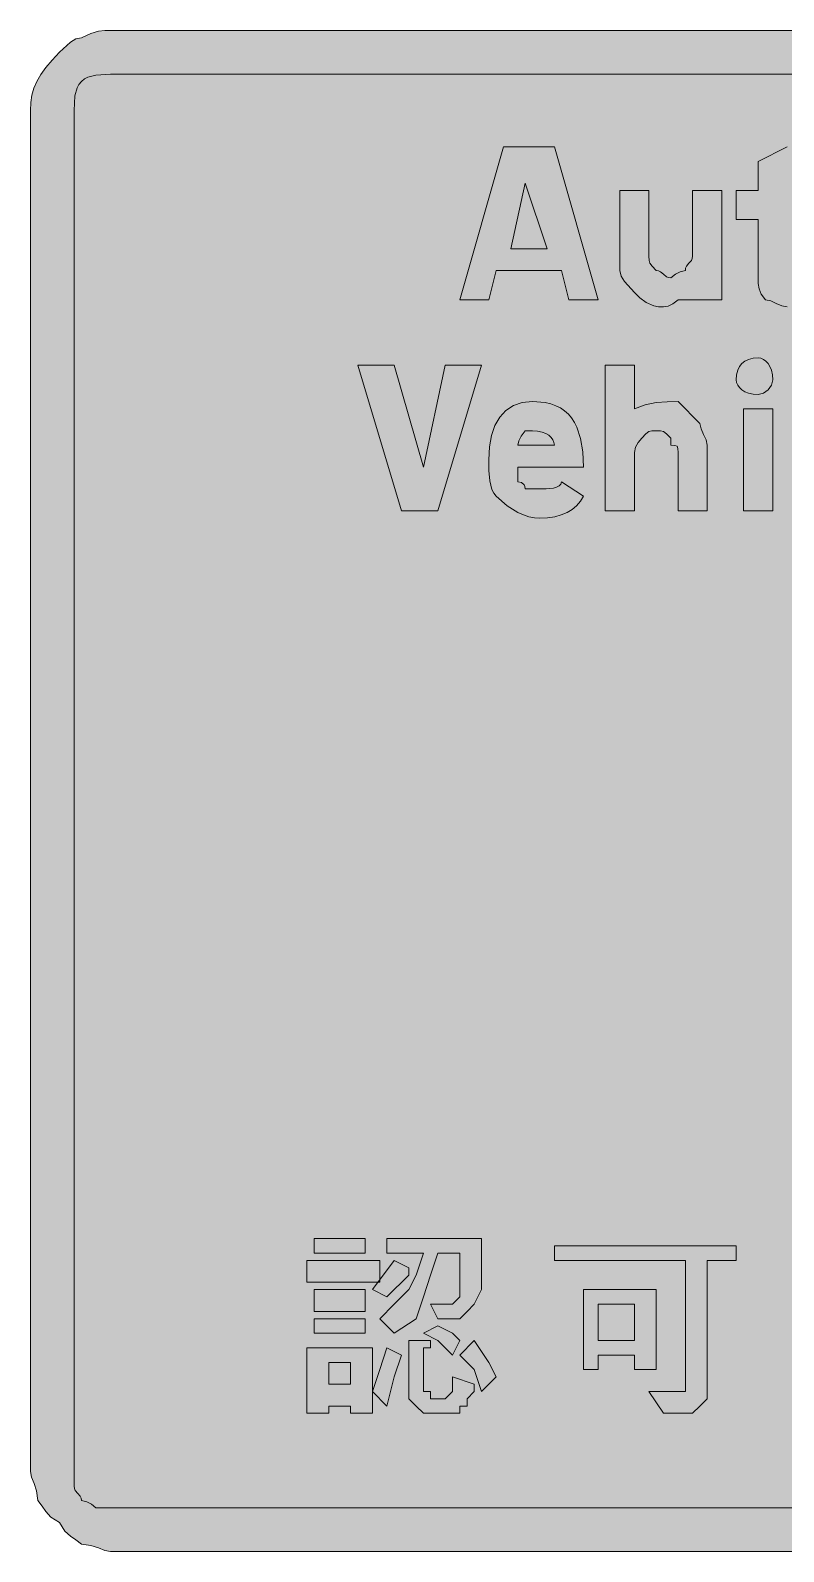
# Model space of a CAD drawing. Header units: metres. Extents: x 122 to 446, y 10 to 260.
# Drawn here: x 121.9 to 246.1, y 9.6 to 260.4 of the extents above; entities that cross this region are included whole.
import ezdxf

# ---------------------------------------------------------------- set-up
doc = ezdxf.new("R2010")
doc.units = ezdxf.units.M
doc.layers.add('FILL_BLACK_000000', color=7, linetype='Continuous', true_color=0x000000)
doc.layers.add('FILL_WHITE_FFFFFF', color=7, linetype='Continuous', true_color=0xffffff)

msp = doc.modelspace()

# ---------------------------------------------------------------- hatches: boundary and pattern name
at = {"layer": 'FILL_BLACK_000000', "true_color": 0x000000}
h = msp.add_hatch(color=7, dxfattribs=at)
h.dxf.hatch_style = 1
h.paths.add_polyline_path([(445.89, 22.8), (445.83, 21.85), (445.66, 20.81), (444.99, 18.6), (444.48, 17.48), (443.86, 16.39), (443.13, 15.35), (442.29, 14.4), (441.34, 13.16), (440.28, 12.13), (439.15, 11.3), (437.94, 10.65), (436.68, 10.17), (435.37, 9.84), (434.04, 9.66), (432.69, 9.6), (135.09, 9.6), (134.17, 9.79), (133.14, 10.2), (131.88, 10.61), (130.29, 10.8), (129.39, 11.53), (128.49, 12.15), (127.59, 12.99), (126.69, 14.4), (125.28, 15.3), (124.44, 16.2), (123.82, 17.1), (123.09, 18), (122.9, 19.59), (122.49, 20.85), (122.08, 21.88), (121.89, 22.8), (121.89, 247.2), (121.95, 248.5), (122.13, 249.71), (122.46, 250.87), (122.94, 252), (123.59, 253.13), (124.42, 254.29), (125.45, 255.5), (126.69, 256.8), (128.49, 258.45), (129.39, 258.99), (130.29, 259.2), (131.88, 259.89), (133.14, 260.25), (134.17, 260.38), (135.09, 260.4), (432.69, 260.4), (434.04, 260.34), (435.37, 260.17), (436.68, 259.89), (437.94, 259.5), (439.15, 258.99), (440.28, 258.37), (441.34, 257.64), (442.29, 256.8), (443.86, 254.29), (444.99, 252), (445.38, 250.87), (445.66, 249.71), (445.83, 248.5), (445.89, 247.2), (445.89, 22.8)])
h = msp.add_hatch(color=7, dxfattribs=at)
h.dxf.hatch_style = 1
h.paths.add_polyline_path([(209.49, 220.8), (203.49, 220.8), (198.69, 220.8), (197.49, 216), (192.69, 216), (199.89, 241.2), (203.49, 241.2), (208.29, 241.2), (215.49, 216), (210.69, 216), (209.49, 220.8)])
h.paths.add_polyline_path([(201.09, 224.4), (203.49, 224.4), (207.09, 224.4), (203.49, 235.2), (201.09, 224.4)], flags=16)
h = msp.add_hatch(color=7, dxfattribs=at)
h.dxf.hatch_style = 1
h.paths.add_polyline_path([(250.29, 234), (250.29, 229.2), (246.69, 229.2), (246.69, 222), (246.69, 220.8), (246.74, 220.4), (246.88, 220.11), (247.29, 219.75), (247.89, 219.6), (249.09, 219.6), (250.29, 219.6), (251.49, 216), (250.57, 215.81), (249.54, 215.4), (248.28, 214.99), (246.69, 214.8), (245.79, 214.99), (244.89, 215.4), (243.99, 215.81), (243.09, 216), (242.4, 216.9), (242.04, 217.8), (241.91, 218.7), (241.89, 219.6), (241.89, 229.2), (238.29, 229.2), (238.29, 234), (241.89, 234), (241.89, 238.8), (246.69, 241.2), (246.69, 234), (250.29, 234)])
h = msp.add_hatch(color=7, dxfattribs=at)
h.dxf.hatch_style = 1
h.paths.add_polyline_path([(235.89, 234), (235.89, 216), (229.89, 216), (228.69, 216), (227.81, 215.31), (227.04, 214.95), (226.29, 214.8), (225.44, 214.85), (224.7, 215.01), (223.44, 215.55), (222.41, 216.32), (221.49, 217.2), (219.84, 219), (219.3, 219.9), (219.09, 220.8), (219.09, 234), (223.89, 234), (223.89, 223.2), (223.91, 222.49), (224.04, 222), (224.4, 221.51), (225.09, 220.8), (225.49, 220.75), (225.8, 220.61), (226.29, 220.2), (226.78, 219.79), (227.09, 219.65), (227.49, 219.6), (228.24, 220.2), (229.01, 220.61), (229.89, 220.8), (229.94, 221.2), (230.08, 221.51), (230.49, 222), (230.9, 222.49), (231.04, 222.8), (231.09, 223.2), (231.09, 234), (235.89, 234)])
h = msp.add_hatch(color=7, dxfattribs=at)
h.dxf.hatch_style = 1
h.paths.add_polyline_path([(244.08, 201.92), (243.54, 201.15), (242.77, 200.61), (241.89, 200.4), (241.05, 200.45), (240.32, 200.61), (239.7, 200.84), (239.19, 201.15), (238.8, 201.51), (238.52, 201.92), (238.35, 202.35), (238.29, 202.8), (238.35, 203.64), (238.52, 204.37), (238.8, 204.99), (239.19, 205.5), (239.7, 205.89), (240.32, 206.17), (241.05, 206.34), (241.89, 206.4), (242.34, 206.34), (242.77, 206.17), (243.18, 205.89), (243.54, 205.5), (243.85, 204.99), (244.08, 204.37), (244.24, 203.64), (244.29, 202.8), (244.08, 201.92)])
h = msp.add_hatch(color=7, dxfattribs=at)
h.dxf.hatch_style = 1
h.paths.add_polyline_path([(186.69, 181.2), (183.09, 181.2), (175.89, 205.2), (181.89, 205.2), (186.69, 188.4), (190.29, 205.2), (196.29, 205.2), (189.09, 181.2), (186.69, 181.2)])
h = msp.add_hatch(color=7, dxfattribs=at)
h.dxf.hatch_style = 1
h.paths.add_polyline_path([(223.29, 198.69), (225.09, 199.05), (226.89, 199.18), (228.69, 199.2), (232.29, 195.6), (232.48, 194.7), (232.89, 193.8), (233.3, 192.9), (233.49, 192), (233.49, 181.2), (228.69, 181.2), (228.69, 190.8), (228.67, 191.49), (228.54, 191.85), (228.18, 191.98), (227.49, 192), (227.49, 193.2), (226.78, 193.89), (226.29, 194.25), (225.8, 194.38), (225.09, 194.4), (224.38, 194.38), (223.89, 194.25), (223.4, 193.89), (222.69, 193.2), (222.09, 192.45), (221.68, 191.68), (221.49, 190.8), (221.49, 181.2), (216.69, 181.2), (216.69, 205.2), (221.49, 205.2), (221.49, 198), (223.29, 198.69)])
h = msp.add_hatch(color=7, dxfattribs=at)
h.dxf.hatch_style = 1
h.paths.add_polyline_path([(202.29, 186), (202.89, 185.85), (203.3, 185.49), (203.44, 185.2), (203.49, 184.8), (205.89, 184.8), (206.96, 184.82), (208.14, 184.95), (208.67, 185.09), (209.1, 185.31), (209.38, 185.6), (209.49, 186), (213.09, 183.6), (212.58, 182.76), (211.96, 182.02), (211.23, 181.41), (210.39, 180.9), (209.43, 180.51), (208.36, 180.22), (207.18, 180.06), (205.89, 180), (204.99, 180.06), (204.09, 180.22), (203.19, 180.51), (202.29, 180.9), (200.49, 182.02), (198.69, 183.6), (198.29, 184.1), (198, 184.71), (197.64, 186.15), (197.51, 187.82), (197.49, 189.6), (197.6, 191.74), (197.94, 193.63), (198.5, 195.27), (199.29, 196.65), (200.3, 197.74), (201.54, 198.54), (203, 199.03), (204.69, 199.2), (206.77, 199.03), (207.69, 198.82), (208.53, 198.52), (209.3, 198.15), (209.98, 197.68), (210.6, 197.13), (211.14, 196.5), (211.61, 195.78), (212.01, 194.98), (212.62, 193.12), (212.98, 190.93), (213.09, 188.4), (202.29, 188.4), (202.29, 186)])
h.paths.add_polyline_path([(208.23, 192.45), (208.06, 192.88), (207.78, 193.29), (207.39, 193.65), (206.88, 193.96), (206.26, 194.19), (205.53, 194.35), (204.69, 194.4), (203.49, 194.4), (202.8, 193.52), (202.44, 192.75), (202.29, 192), (208.29, 192), (208.23, 192.45)], flags=16)
h = msp.add_hatch(color=7, dxfattribs=at)
h.dxf.hatch_style = 1
h.paths.add_polyline_path([(239.49, 181.2), (239.49, 198), (244.29, 198), (244.29, 181.2), (239.49, 181.2)])
h = msp.add_hatch(color=7, dxfattribs=at)
h.dxf.hatch_style = 1
h.paths.add_polyline_path([(177.09, 61.2), (177.09, 58.8), (168.69, 58.8), (168.69, 61.2), (177.09, 61.2)])
h = msp.add_hatch(color=7, dxfattribs=at)
h.dxf.hatch_style = 1
h.paths.add_polyline_path([(180.69, 58.8), (180.69, 61.2), (196.29, 61.2), (196.29, 55.2), (196.29, 52.8), (195.09, 50.4), (193.89, 49.2), (192.69, 48), (191.49, 48), (189.09, 48), (187.89, 50.4), (190.29, 50.4), (191.49, 50.4), (192.69, 51.6), (192.69, 52.8), (192.69, 55.2), (192.69, 58.8), (189.09, 58.8), (187.89, 55.2), (186.69, 51.6), (185.49, 48), (181.89, 45.6), (179.49, 48), (181.89, 50.4), (184.29, 52.8), (185.49, 55.2), (186.69, 58.8), (180.69, 58.8)])
h = msp.add_hatch(color=7, dxfattribs=at)
h.dxf.hatch_style = 1
h.paths.add_polyline_path([(238.29, 60), (238.29, 57.6), (233.49, 57.6), (233.49, 38.4), (233.49, 36), (233.49, 34.8), (232.29, 33.6), (231.09, 32.4), (229.89, 32.4), (227.49, 32.4), (226.29, 32.4), (223.89, 36), (228.69, 36), (229.89, 36), (229.89, 37.2), (229.89, 38.4), (229.89, 57.6), (208.29, 57.6), (208.29, 60), (238.29, 60)])
h = msp.add_hatch(color=7, dxfattribs=at)
h.dxf.hatch_style = 1
h.paths.add_polyline_path([(179.49, 57.6), (179.49, 54), (167.49, 54), (167.49, 57.6), (179.49, 57.6)])
h = msp.add_hatch(color=7, dxfattribs=at)
h.dxf.hatch_style = 1
h.paths.add_polyline_path([(181.89, 57.6), (184.29, 56.4), (184.29, 55.2), (180.69, 51.6), (178.29, 52.8), (181.89, 57.6)])
h = msp.add_hatch(color=7, dxfattribs=at)
h.dxf.hatch_style = 1
h.paths.add_polyline_path([(177.09, 52.8), (177.09, 49.2), (168.69, 49.2), (168.69, 52.8), (177.09, 52.8)])
h = msp.add_hatch(color=7, dxfattribs=at)
h.dxf.hatch_style = 1
h.paths.add_polyline_path([(225.09, 39.6), (221.49, 39.6), (221.49, 42), (215.49, 42), (215.49, 39.6), (213.09, 39.6), (213.09, 52.8), (225.09, 52.8), (225.09, 39.6)])
h.paths.add_polyline_path([(221.49, 50.4), (215.49, 50.4), (215.49, 44.4), (221.49, 44.4), (221.49, 50.4)], flags=16)
h = msp.add_hatch(color=7, dxfattribs=at)
h.dxf.hatch_style = 1
h.paths.add_polyline_path([(177.09, 48), (177.09, 45.6), (168.69, 45.6), (168.69, 48), (177.09, 48)])
h = msp.add_hatch(color=7, dxfattribs=at)
h.dxf.hatch_style = 1
h.paths.add_polyline_path([(189.09, 44.4), (186.69, 45.6), (189.09, 46.8), (191.49, 45.6), (192.69, 44.4), (191.49, 42), (189.09, 44.4)])
h = msp.add_hatch(color=7, dxfattribs=at)
h.dxf.hatch_style = 1
h.paths.add_polyline_path([(178.29, 43.2), (178.29, 32.4), (174.69, 32.4), (174.69, 33.6), (171.09, 33.6), (171.09, 32.4), (167.49, 32.4), (167.49, 43.2), (178.29, 43.2)])
h.paths.add_polyline_path([(174.69, 40.8), (171.09, 40.8), (171.09, 37.2), (174.69, 37.2), (174.69, 40.8)], flags=16)
h = msp.add_hatch(color=7, dxfattribs=at)
h.dxf.hatch_style = 1
h.paths.add_polyline_path([(179.49, 39.6), (180.69, 43.2), (183.09, 42), (181.89, 38.4), (180.69, 33.6), (178.29, 36), (179.49, 39.6)])
h = msp.add_hatch(color=7, dxfattribs=at)
h.dxf.hatch_style = 1
h.paths.add_polyline_path([(185.49, 44.4), (186.69, 44.4), (187.89, 44.4), (187.89, 43.2), (186.69, 43.2), (186.69, 37.2), (186.69, 36), (187.89, 36), (187.89, 34.8), (189.09, 34.8), (190.29, 34.8), (191.49, 36), (191.49, 37.2), (191.49, 38.4), (195.09, 37.2), (195.09, 36), (193.89, 34.8), (193.89, 33.6), (192.69, 33.6), (192.69, 32.4), (191.49, 32.4), (190.29, 32.4), (187.89, 32.4), (186.69, 32.4), (185.49, 33.6), (184.29, 34.8), (184.29, 36), (184.29, 44.4), (185.49, 44.4)])
h = msp.add_hatch(color=7, dxfattribs=at)
h.dxf.hatch_style = 1
h.paths.add_polyline_path([(195.09, 39.6), (192.69, 42), (195.09, 44.4), (197.49, 40.8), (198.69, 38.4), (196.29, 36), (195.09, 39.6)])
at = {"layer": 'FILL_WHITE_FFFFFF', "true_color": 0xffffff}
h = msp.add_hatch(color=7, dxfattribs=at)
h.dxf.hatch_style = 1
h.paths.add_polyline_path([(439.89, 22.8), (439.68, 21.71), (439.14, 20.4), (438.37, 19.09), (437.49, 18), (436.57, 17.31), (435.54, 16.95), (434.28, 16.82), (432.69, 16.8), (135.09, 16.8), (132.69, 16.8), (131.94, 17.4), (131.17, 17.81), (130.29, 18), (130.24, 18.4), (130.1, 18.71), (129.69, 19.2), (129.28, 19.69), (129.14, 20), (129.09, 20.4), (129.09, 22.8), (129.09, 247.2), (129.24, 249.6), (129.6, 250.91), (129.89, 251.5), (130.29, 252), (130.79, 252.4), (131.38, 252.69), (132.69, 253.05), (135.09, 253.2), (432.69, 253.2), (434.28, 253.18), (435.54, 253.05), (436.57, 252.69), (437.49, 252), (438.37, 250.91), (439.14, 249.6), (439.68, 248.29), (439.89, 247.2), (439.89, 22.8)])

# ---------------------------------------------------------------- linework, layer by layer
at = {"layer": 'FILL_BLACK_000000', "lineweight": 0, "true_color": 0x000000}
for points in [[(432.69, 9.6), (135.09, 9.6), (134.17, 9.79), (133.14, 10.2), (131.88, 10.61), (130.29, 10.8), (129.39, 11.53), (128.49, 12.15), (127.59, 12.99), (126.69, 14.4), (125.28, 15.3), (124.44, 16.2), (123.82, 17.1), (123.09, 18), (122.9, 19.59), (122.49, 20.85), (122.08, 21.88), (121.89, 22.8), (121.89, 247.2), (121.95, 248.5), (122.13, 249.71), (122.46, 250.87), (122.94, 252), (123.59, 253.13), (124.42, 254.29), (125.45, 255.5), (126.69, 256.8), (128.49, 258.45), (129.39, 258.99), (130.29, 259.2), (131.88, 259.89), (133.14, 260.25), (134.17, 260.38), (135.09, 260.4), (432.69, 260.4)], [(246.69, 214.8), (245.79, 214.99), (244.89, 215.4), (243.99, 215.81), (243.09, 216), (242.4, 216.9), (242.04, 217.8), (241.91, 218.7), (241.89, 219.6), (241.89, 229.2), (238.29, 229.2), (238.29, 234), (241.89, 234), (241.89, 238.8), (246.69, 241.2)]]:
    msp.add_lwpolyline(points, dxfattribs=at)
for points in [[(209.49, 220.8), (203.49, 220.8), (198.69, 220.8), (197.49, 216), (192.69, 216), (199.89, 241.2), (203.49, 241.2), (208.29, 241.2), (215.49, 216), (210.69, 216)], [(201.09, 224.4), (203.49, 224.4), (207.09, 224.4), (203.49, 235.2)], [(235.89, 234), (235.89, 216), (229.89, 216), (228.69, 216), (227.81, 215.31), (227.04, 214.95), (226.29, 214.8), (225.44, 214.85), (224.7, 215.01), (223.44, 215.55), (222.41, 216.32), (221.49, 217.2), (219.84, 219), (219.3, 219.9), (219.09, 220.8), (219.09, 234), (223.89, 234), (223.89, 223.2), (223.91, 222.49), (224.04, 222), (224.4, 221.51), (225.09, 220.8), (225.49, 220.75), (225.8, 220.61), (226.29, 220.2), (226.78, 219.79), (227.09, 219.65), (227.49, 219.6), (228.24, 220.2), (229.01, 220.61), (229.89, 220.8), (229.94, 221.2), (230.08, 221.51), (230.49, 222), (230.9, 222.49), (231.04, 222.8), (231.09, 223.2), (231.09, 234)], [(244.08, 201.92), (243.54, 201.15), (242.77, 200.61), (241.89, 200.4), (241.05, 200.45), (240.32, 200.61), (239.7, 200.84), (239.19, 201.15), (238.8, 201.51), (238.52, 201.92), (238.35, 202.35), (238.29, 202.8), (238.35, 203.64), (238.52, 204.37), (238.8, 204.99), (239.19, 205.5), (239.7, 205.89), (240.32, 206.17), (241.05, 206.34), (241.89, 206.4), (242.34, 206.34), (242.77, 206.17), (243.18, 205.89), (243.54, 205.5), (243.85, 204.99), (244.08, 204.37), (244.24, 203.64), (244.29, 202.8)], [(186.69, 181.2), (183.09, 181.2), (175.89, 205.2), (181.89, 205.2), (186.69, 188.4), (190.29, 205.2), (196.29, 205.2), (189.09, 181.2)], [(223.29, 198.69), (225.09, 199.05), (226.89, 199.18), (228.69, 199.2), (232.29, 195.6), (232.48, 194.7), (232.89, 193.8), (233.3, 192.9), (233.49, 192), (233.49, 181.2), (228.69, 181.2), (228.69, 190.8), (228.67, 191.49), (228.54, 191.85), (228.18, 191.98), (227.49, 192), (227.49, 193.2), (226.78, 193.89), (226.29, 194.25), (225.8, 194.38), (225.09, 194.4), (224.38, 194.38), (223.89, 194.25), (223.4, 193.89), (222.69, 193.2), (222.09, 192.45), (221.68, 191.68), (221.49, 190.8), (221.49, 181.2), (216.69, 181.2), (216.69, 205.2), (221.49, 205.2), (221.49, 198)], [(202.29, 186), (202.89, 185.85), (203.3, 185.49), (203.44, 185.2), (203.49, 184.8), (205.89, 184.8), (206.96, 184.82), (208.14, 184.95), (208.67, 185.09), (209.1, 185.31), (209.38, 185.6), (209.49, 186), (213.09, 183.6), (212.58, 182.76), (211.96, 182.02), (211.23, 181.41), (210.39, 180.9), (209.43, 180.51), (208.36, 180.22), (207.18, 180.06), (205.89, 180), (204.99, 180.06), (204.09, 180.22), (203.19, 180.51), (202.29, 180.9), (200.49, 182.02), (198.69, 183.6), (198.29, 184.1), (198, 184.71), (197.64, 186.15), (197.51, 187.82), (197.49, 189.6), (197.6, 191.74), (197.94, 193.63), (198.5, 195.27), (199.29, 196.65), (200.3, 197.74), (201.54, 198.54), (203, 199.03), (204.69, 199.2), (206.77, 199.03), (207.69, 198.82), (208.53, 198.52), (209.3, 198.15), (209.98, 197.68), (210.6, 197.13), (211.14, 196.5), (211.61, 195.78), (212.01, 194.98), (212.62, 193.12), (212.98, 190.93), (213.09, 188.4), (202.29, 188.4)], [(239.49, 181.2), (239.49, 198), (244.29, 198), (244.29, 181.2)], [(208.23, 192.45), (208.06, 192.88), (207.78, 193.29), (207.39, 193.65), (206.88, 193.96), (206.26, 194.19), (205.53, 194.35), (204.69, 194.4), (203.49, 194.4), (202.8, 193.52), (202.44, 192.75), (202.29, 192), (208.29, 192)], [(177.09, 61.2), (177.09, 58.8), (168.69, 58.8), (168.69, 61.2)], [(180.69, 58.8), (180.69, 61.2), (196.29, 61.2), (196.29, 55.2), (196.29, 52.8), (195.09, 50.4), (193.89, 49.2), (192.69, 48), (191.49, 48), (189.09, 48), (187.89, 50.4), (190.29, 50.4), (191.49, 50.4), (192.69, 51.6), (192.69, 52.8), (192.69, 55.2), (192.69, 58.8), (189.09, 58.8), (187.89, 55.2), (186.69, 51.6), (185.49, 48), (181.89, 45.6), (179.49, 48), (181.89, 50.4), (184.29, 52.8), (185.49, 55.2), (186.69, 58.8)], [(238.29, 60), (238.29, 57.6), (233.49, 57.6), (233.49, 38.4), (233.49, 36), (233.49, 34.8), (232.29, 33.6), (231.09, 32.4), (229.89, 32.4), (227.49, 32.4), (226.29, 32.4), (223.89, 36), (228.69, 36), (229.89, 36), (229.89, 37.2), (229.89, 38.4), (229.89, 57.6), (208.29, 57.6), (208.29, 60)], [(179.49, 57.6), (179.49, 54), (167.49, 54), (167.49, 57.6)], [(181.89, 57.6), (184.29, 56.4), (184.29, 55.2), (180.69, 51.6), (178.29, 52.8)], [(177.09, 52.8), (177.09, 49.2), (168.69, 49.2), (168.69, 52.8)], [(225.09, 39.6), (221.49, 39.6), (221.49, 42), (215.49, 42), (215.49, 39.6), (213.09, 39.6), (213.09, 52.8), (225.09, 52.8)], [(221.49, 50.4), (215.49, 50.4), (215.49, 44.4), (221.49, 44.4)], [(177.09, 48), (177.09, 45.6), (168.69, 45.6), (168.69, 48)], [(189.09, 44.4), (186.69, 45.6), (189.09, 46.8), (191.49, 45.6), (192.69, 44.4), (191.49, 42)], [(178.29, 43.2), (178.29, 32.4), (174.69, 32.4), (174.69, 33.6), (171.09, 33.6), (171.09, 32.4), (167.49, 32.4), (167.49, 43.2)], [(179.49, 39.6), (180.69, 43.2), (183.09, 42), (181.89, 38.4), (180.69, 33.6), (178.29, 36)], [(185.49, 44.4), (186.69, 44.4), (187.89, 44.4), (187.89, 43.2), (186.69, 43.2), (186.69, 37.2), (186.69, 36), (187.89, 36), (187.89, 34.8), (189.09, 34.8), (190.29, 34.8), (191.49, 36), (191.49, 37.2), (191.49, 38.4), (195.09, 37.2), (195.09, 36), (193.89, 34.8), (193.89, 33.6), (192.69, 33.6), (192.69, 32.4), (191.49, 32.4), (190.29, 32.4), (187.89, 32.4), (186.69, 32.4), (185.49, 33.6), (184.29, 34.8), (184.29, 36), (184.29, 44.4)], [(195.09, 39.6), (192.69, 42), (195.09, 44.4), (197.49, 40.8), (198.69, 38.4), (196.29, 36)], [(174.69, 40.8), (171.09, 40.8), (171.09, 37.2), (174.69, 37.2)]]:
    msp.add_lwpolyline(points, close=True, dxfattribs=at)
at = {"layer": 'FILL_WHITE_FFFFFF', "lineweight": 0, "true_color": 0x000000}
msp.add_lwpolyline([(432.69, 16.8), (135.09, 16.8), (132.69, 16.8), (131.94, 17.4), (131.17, 17.81), (130.29, 18), (130.24, 18.4), (130.1, 18.71), (129.69, 19.2), (129.28, 19.69), (129.14, 20), (129.09, 20.4), (129.09, 22.8), (129.09, 247.2), (129.24, 249.6), (129.6, 250.91), (129.89, 251.5), (130.29, 252), (130.79, 252.4), (131.38, 252.69), (132.69, 253.05), (135.09, 253.2), (432.69, 253.2)], dxfattribs=at)

doc.saveas('drawing.dxf')
